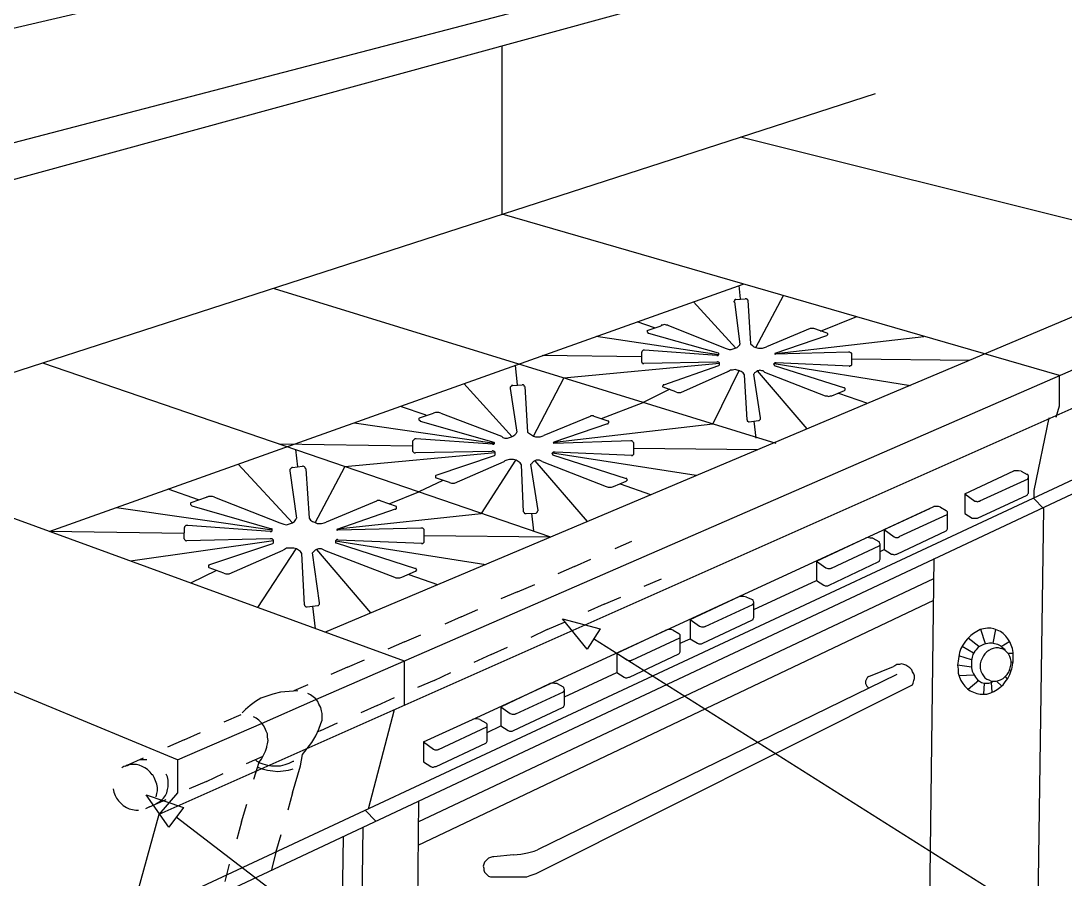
# Model space of a CAD drawing. Header units: metres. Extents: x 14 to 601, y -779 to -12.
# Drawn here: x 283.4 to 472.8, y -395.1 to -239.4 of the extents above; entities that cross this region are included whole.
import ezdxf

# ---------------------------------------------------------------- set-up
doc = ezdxf.new("R2010")
doc.units = ezdxf.units.M

msp = doc.modelspace()

# ---------------------------------------------------------------- linework, layer by layer
for p, q in [((203.44, -259.16), (437.92, -204.08)), ((243.88, -271.4), (475.6, -210.92)), ((245.56, -278.12), (476.08, -215)), ((370.72, -274.4), (370.72, -243.92)), ((203.44, -328.52), (438.4, -252.56)), ((500.92, -282.2), (413.92, -260.48)), ((338.56, -350.24), (523.96, -272)), ((471.76, -303.68), (370.72, -274.4)), ((336.88, -362.48), (537.04, -275.24)), ((535.84, -282.2), (308.44, -383.36)), ((288.52, -332), (414.4, -287.12)), ((413.92, -289.76), (413.68, -287.36)), ((420.4, -316.04), (329.44, -287.96)), ((416.68, -298.64), (421.72, -289.16)), ((413.08, -298.76), (405.4, -290.36)), ((412.84, -290.12), (412.72, -290.24)), ((412.72, -290.24), (412.72, -290.36)), ((412.72, -290.36), (412.84, -290.36)), ((412.96, -289.88), (412.84, -290)), ((412.84, -290), (412.84, -290.12)), ((412.84, -290.36), (413.8, -298.04)), ((413.08, -289.88), (412.96, -289.88)), ((413.08, -289.88), (414.76, -289.76)), ((414.88, -289.76), (414.76, -289.76)), ((415, -289.76), (414.88, -289.76)), ((415.12, -289.88), (415, -289.76)), ((415.24, -289.88), (415.12, -289.88)), ((415.24, -290), (415.24, -289.88)), ((415.24, -290), (415.72, -297.92)), ((428.44, -295.64), (435.04, -293)), ((398.32, -295.04), (395.2, -293.96)), ((397, -295.52), (399.52, -294.68)), ((399.76, -294.56), (399.52, -294.56)), ((399.52, -294.56), (399.52, -294.68)), ((400.12, -294.44), (399.76, -294.56)), ((400.48, -294.56), (400.12, -294.44)), ((400.72, -294.56), (400.48, -294.56)), ((400.72, -294.56), (411.16, -298.76)), ((426.52, -295.16), (418.6, -298.52)), ((426.64, -295.16), (426.52, -295.16)), ((426.88, -295.16), (426.64, -295.16)), ((427, -295.16), (426.88, -295.16)), ((427.24, -295.16), (427, -295.16)), ((429.64, -296), (427.24, -295.16)), ((304, -402.08), (530.56, -296.24)), ((409.96, -299.96), (387.76, -296.6)), ((397, -295.52), (397, -295.64)), ((397, -295.64), (397, -295.76)), ((397, -295.76), (397.12, -295.88)), ((397.12, -295.88), (397.12, -296)), ((397.12, -296), (397.24, -296)), ((397.24, -296), (409.84, -299.6)), ((429.52, -296.48), (420.16, -299.72)), ((420.4, -299.72), (447.16, -296.6)), ((429.52, -296.48), (429.64, -296.36)), ((429.52, -296.48), (429.52, -296.48)), ((429.76, -296.12), (429.64, -296)), ((429.64, -296.36), (429.76, -296.24)), ((429.76, -296.24), (429.76, -296.12)), ((305.32, -404.48), (531.28, -298.28)), ((396.28, -299.12), (396.16, -299.24)), ((396.4, -299.12), (396.28, -299.12)), ((396.52, -299.12), (396.4, -299.12)), ((409.6, -300.08), (396.52, -299.12)), ((411.16, -298.76), (411.52, -298.88)), ((411.52, -298.88), (411.88, -299)), ((411.88, -299), (412.24, -299)), ((412.24, -299), (412.6, -298.88)), ((412.6, -298.88), (412.96, -298.76)), ((412.96, -298.76), (413.32, -298.64)), ((413.32, -298.64), (413.56, -298.4)), ((413.56, -298.4), (413.8, -298.16)), ((413.8, -298.16), (413.8, -298.04)), ((415.72, -297.92), (416.08, -298.28)), ((416.08, -298.28), (416.32, -298.52)), ((416.32, -298.52), (416.68, -298.64)), ((416.68, -298.64), (417.16, -298.76)), ((417.16, -298.76), (417.52, -298.76)), ((417.52, -298.76), (417.88, -298.76)), ((417.88, -298.76), (418.24, -298.64)), ((418.24, -298.64), (418.6, -298.52)), ((396.04, -300.32), (377.92, -300.08)), ((396.16, -299.24), (396.04, -299.36)), ((396.04, -299.36), (396.04, -299.48)), ((396.04, -301.28), (396.04, -299.48)), ((409.6, -300.08), (409.72, -300.08)), ((409.72, -300.08), (409.84, -300.08)), ((409.96, -299.72), (409.84, -299.6)), ((409.84, -300.08), (409.84, -299.96)), ((409.84, -299.96), (409.96, -299.96)), ((409.96, -299.84), (409.96, -299.72)), ((409.96, -299.96), (409.96, -299.84)), ((420.16, -299.72), (420.16, -299.72)), ((420.16, -299.72), (420.16, -299.84)), ((420.16, -299.84), (420.28, -299.84)), ((433.48, -299.48), (420.28, -299.84)), ((433.72, -299.48), (433.48, -299.48)), ((433.84, -299.6), (433.72, -299.48)), ((433.96, -299.6), (433.84, -299.6)), ((434.08, -299.72), (433.96, -299.6)), ((434.08, -299.96), (434.08, -299.72)), ((434.08, -301.64), (434.08, -299.96)), ((434.08, -300.68), (455.44, -300.92)), ((287.32, -301.4), (379.48, -332.96)), ((373.48, -305.36), (373.12, -301.88)), ((410.08, -301.52), (381.88, -304.16)), ((396.04, -301.28), (396.04, -301.4)), ((396.04, -301.4), (396.16, -301.4)), ((396.16, -301.4), (396.16, -301.52)), ((396.16, -301.52), (396.28, -301.52)), ((396.28, -301.52), (396.4, -301.52)), ((409.6, -301.28), (396.4, -301.52)), ((400, -305.36), (409.96, -301.88)), ((403.12, -306.8), (411.64, -302.96)), ((413.68, -302.72), (408.88, -312.44)), ((409.72, -301.16), (409.6, -301.28)), ((409.84, -301.28), (409.72, -301.16)), ((409.96, -301.28), (409.84, -301.28)), ((410.08, -301.4), (409.96, -301.28)), ((409.96, -301.88), (410.08, -301.76)), ((410.08, -301.52), (410.08, -301.4)), ((410.08, -301.64), (410.08, -301.52)), ((410.08, -301.76), (410.08, -301.64)), ((411.76, -302.96), (411.64, -302.96)), ((412.12, -302.72), (411.76, -302.96)), ((412.48, -302.72), (412.12, -302.72)), ((412.96, -302.6), (412.48, -302.72)), ((413.32, -302.72), (412.96, -302.6)), ((413.68, -302.84), (413.32, -302.72)), ((414.04, -302.96), (413.68, -302.84)), ((414.4, -303.2), (414.04, -302.96)), ((416.92, -302.84), (416.68, -303.08)), ((416.92, -302.84), (425.92, -313.4)), ((417.16, -302.84), (416.92, -302.84)), ((417.4, -302.72), (417.16, -302.84)), ((417.76, -302.84), (417.4, -302.72)), ((418, -302.84), (417.76, -302.84)), ((418.24, -303.08), (418, -302.84)), ((420.04, -301.52), (419.92, -301.64)), ((419.92, -301.64), (420.04, -301.76)), ((420.16, -301.4), (420.04, -301.52)), ((420.04, -301.52), (444.76, -305.48)), ((420.04, -301.76), (420.04, -301.88)), ((420.04, -301.88), (432.76, -305.96)), ((420.28, -301.4), (420.16, -301.4)), ((420.4, -301.4), (420.28, -301.4)), ((433.72, -302), (420.4, -301.4)), ((433.6, -302), (433.72, -302)), ((433.72, -302), (433.84, -301.88)), ((433.84, -301.88), (433.96, -301.88)), ((433.96, -301.88), (434.08, -301.76)), ((434.08, -301.76), (434.08, -301.64)), ((376.36, -314.72), (381.88, -304.16)), ((414.64, -303.56), (414.4, -303.2)), ((415.12, -311.72), (414.64, -303.56)), ((416.44, -303.2), (416.32, -303.44)), ((417.52, -311.36), (416.32, -303.44)), ((416.68, -303.08), (416.44, -303.2)), ((418.24, -303.08), (429.28, -307.4)), ((471.76, -309.2), (471.76, -303.68)), ((372.52, -314.84), (363.76, -305.12)), ((372.28, -305.72), (372.16, -305.84)), ((372.16, -305.84), (372.16, -305.96)), ((372.16, -305.96), (372.16, -306.08)), ((372.16, -306.08), (373.36, -314)), ((372.4, -305.6), (372.28, -305.72)), ((372.64, -305.48), (372.4, -305.48)), ((372.4, -305.48), (372.4, -305.6)), ((372.64, -305.48), (374.32, -305.36)), ((374.44, -305.36), (374.32, -305.36)), ((374.56, -305.36), (374.44, -305.36)), ((374.68, -305.48), (374.56, -305.36)), ((374.68, -305.6), (374.68, -305.48)), ((374.8, -305.72), (374.68, -305.6)), ((374.8, -305.72), (375.28, -314)), ((401.08, -306.2), (396.28, -308.6)), ((399.88, -305.48), (399.76, -305.6)), ((399.76, -305.6), (399.76, -305.72)), ((399.76, -305.72), (399.88, -305.84)), ((400, -305.36), (399.88, -305.36)), ((399.88, -305.36), (399.88, -305.48)), ((402.16, -306.68), (399.88, -305.84)), ((402.16, -306.68), (402.52, -306.8)), ((430.48, -307.4), (432.76, -306.44)), ((432.76, -305.96), (432.64, -305.96)), ((432.88, -306.08), (432.76, -305.96)), ((432.76, -306.44), (432.88, -306.32)), ((432.88, -306.2), (432.88, -306.08)), ((432.88, -306.32), (432.88, -306.2)), ((388.72, -311.48), (396.28, -308.6)), ((402.52, -306.8), (402.88, -306.8)), ((402.88, -306.8), (403.12, -306.8)), ((429.28, -307.4), (429.64, -307.4)), ((429.64, -307.4), (429.88, -307.52)), ((429.88, -307.52), (430.24, -307.4)), ((430.24, -307.4), (430.48, -307.4)), ((431.68, -306.92), (436.96, -308.72)), ((356.92, -310.88), (352.24, -309.32)), ((355.72, -311.36), (358.24, -310.52)), ((358.6, -310.4), (358.24, -310.52)), ((358.96, -310.4), (358.6, -310.4)), ((359.2, -310.4), (358.96, -310.4)), ((359.56, -310.52), (359.2, -310.4)), ((359.56, -310.52), (370.6, -314.72)), ((471.16, -311.24), (471.76, -309.2)), ((369.28, -316.04), (343.84, -312.32)), ((355.72, -311.36), (355.6, -311.48)), ((355.6, -311.48), (355.6, -311.6)), ((355.6, -311.6), (355.6, -311.72)), ((355.6, -311.72), (355.72, -311.84)), ((355.72, -311.84), (355.84, -311.84)), ((355.84, -311.84), (355.84, -311.96)), ((355.84, -311.96), (369.16, -315.8)), ((386.68, -311.12), (378.28, -314.6)), ((389.8, -312.44), (380.08, -315.8)), ((380.2, -315.8), (408.88, -312.44)), ((386.8, -311), (386.68, -311.12)), ((387.04, -311), (386.8, -311)), ((387.28, -311), (387.04, -311)), ((387.4, -311.12), (387.28, -311)), ((389.92, -311.96), (387.4, -311.12)), ((389.8, -312.44), (389.92, -312.44)), ((390.04, -311.96), (389.92, -311.96)), ((389.92, -312.32), (390.04, -312.2)), ((389.92, -312.44), (389.92, -312.32)), ((390.04, -312.08), (390.04, -311.96)), ((390.04, -312.2), (390.04, -312.08)), ((415.12, -311.72), (415.12, -311.84)), ((415.12, -311.84), (415.12, -311.96)), ((415.12, -311.96), (415.24, -311.96)), ((415.24, -311.96), (415.36, -312.08)), ((415.36, -312.08), (415.48, -312.08)), ((415.48, -312.08), (417.16, -311.84)), ((416.32, -311.96), (416.68, -315.08)), ((417.16, -311.84), (417.28, -311.84)), ((417.28, -311.84), (417.4, -311.72)), ((417.4, -311.72), (417.52, -311.6)), ((417.52, -311.48), (417.52, -311.36)), ((417.52, -311.6), (417.52, -311.48)), ((469.84, -311.36), (467.08, -324.56)), ((373, -314.48), (373.24, -314.24)), ((373.24, -314.24), (373.36, -314)), ((375.28, -314), (375.64, -314.24)), ((375.64, -314.24), (376, -314.48)), ((352.96, -355.52), (243.52, -315.56)), ((354.52, -316.52), (330.4, -316.16)), ((354.64, -315.44), (354.52, -315.56)), ((354.52, -317.48), (354.52, -315.56)), ((354.76, -315.32), (354.64, -315.44)), ((354.88, -315.2), (354.76, -315.32)), ((355, -315.2), (354.88, -315.2)), ((355.12, -315.2), (355, -315.2)), ((368.92, -316.16), (355.12, -315.2)), ((368.92, -316.16), (369.04, -316.16)), ((369.04, -316.16), (369.16, -316.16)), ((369.28, -315.92), (369.16, -315.8)), ((369.16, -316.16), (369.28, -316.04)), ((369.28, -316.04), (369.28, -315.92)), ((370.6, -314.72), (370.84, -314.96)), ((370.84, -314.96), (371.2, -315.08)), ((371.2, -315.08), (371.68, -315.08)), ((371.68, -315.08), (372.04, -314.96)), ((372.04, -314.96), (372.4, -314.84)), ((372.4, -314.84), (372.64, -314.72)), ((372.64, -314.72), (373, -314.48)), ((376, -314.48), (376.36, -314.72)), ((376.36, -314.72), (376.72, -314.84)), ((376.72, -314.84), (377.08, -314.84)), ((377.08, -314.84), (377.56, -314.84)), ((377.56, -314.84), (377.92, -314.72)), ((377.92, -314.72), (378.28, -314.6)), ((380.08, -315.8), (379.96, -315.92)), ((379.96, -315.92), (380.08, -315.92)), ((394, -315.56), (380.08, -316.04)), ((380.08, -315.92), (380.08, -316.04)), ((394.24, -315.56), (394, -315.56)), ((394.36, -315.68), (394.24, -315.56)), ((394.48, -315.8), (394.36, -315.68)), ((394.6, -315.92), (394.48, -315.8)), ((394.6, -316.04), (394.6, -315.92)), ((394.6, -317.84), (394.6, -316.04)), ((333.64, -320.24), (333.28, -317.12)), ((369.4, -317.72), (342.16, -320.24)), ((354.52, -317.48), (354.64, -317.6)), ((354.64, -317.6), (354.76, -317.72)), ((354.76, -317.72), (354.88, -317.72)), ((354.88, -317.72), (355, -317.72)), ((368.8, -317.48), (355, -317.72)), ((368.92, -317.36), (368.8, -317.48)), ((369.04, -317.36), (368.92, -317.36)), ((369.16, -317.48), (369.04, -317.36)), ((369.28, -317.48), (369.16, -317.48)), ((369.4, -317.6), (369.28, -317.48)), ((369.28, -318.2), (369.4, -318.08)), ((369.4, -317.72), (369.4, -317.6)), ((369.4, -317.96), (369.4, -317.72)), ((369.4, -318.08), (369.4, -317.96)), ((379.84, -317.72), (379.72, -317.84)), ((379.72, -317.84), (379.84, -317.96)), ((379.96, -317.6), (379.84, -317.72)), ((379.84, -317.72), (405.88, -321.8)), ((379.84, -317.96), (379.84, -318.08)), ((379.84, -318.08), (393.16, -322.4)), ((380.08, -317.6), (379.96, -317.6)), ((380.2, -317.6), (380.08, -317.6)), ((380.32, -317.6), (380.2, -317.6)), ((394.24, -318.2), (380.32, -317.6)), ((394.36, -318.2), (394.48, -318.08)), ((394.48, -318.08), (394.6, -317.96)), ((394.6, -316.88), (417.04, -317.12)), ((394.6, -317.96), (394.6, -317.84)), ((332.68, -330.44), (322.84, -319.76)), ((358.72, -321.8), (369.28, -318.2)), ((362.08, -323.24), (371.08, -319.28)), ((373.12, -319.04), (366.88, -328.76)), ((371.2, -319.16), (371.08, -319.28)), ((371.56, -319.04), (371.2, -319.16)), ((372.04, -318.92), (371.56, -319.04)), ((372.4, -318.92), (372.04, -318.92)), ((372.76, -318.92), (372.4, -318.92)), ((373.24, -319.04), (372.76, -318.92)), ((373.6, -319.28), (373.24, -319.04)), ((373.96, -319.52), (373.6, -319.28)), ((374.2, -319.88), (373.96, -319.52)), ((374.56, -328.4), (374.2, -319.88)), ((377.2, -328.16), (375.88, -319.76)), ((376, -319.76), (375.88, -319.76)), ((376.12, -319.52), (376, -319.76)), ((376.36, -319.28), (376.12, -319.52)), ((376.6, -319.16), (376.36, -319.28)), ((376.84, -319.04), (376.6, -319.16)), ((376.6, -319.16), (386.08, -330.2)), ((377.08, -319.04), (376.84, -319.04)), ((377.44, -319.04), (377.08, -319.04)), ((377.68, -319.16), (377.44, -319.04)), ((377.92, -319.28), (377.68, -319.16)), ((377.92, -319.28), (389.56, -323.84)), ((394.12, -318.2), (394.24, -318.2)), ((394.24, -318.2), (394.36, -318.2)), ((332.32, -320.6), (332.2, -320.72)), ((332.2, -320.72), (332.2, -320.84)), ((332.2, -320.84), (332.2, -320.96)), ((332.2, -320.96), (333.4, -329.6)), ((332.44, -320.48), (332.32, -320.6)), ((332.56, -320.36), (332.44, -320.48)), ((332.68, -320.36), (332.56, -320.36)), ((332.68, -320.36), (334.48, -320.12)), ((334.6, -320.12), (334.48, -320.12)), ((334.84, -320.24), (334.6, -320.12)), ((334.96, -320.36), (334.84, -320.24)), ((334.96, -320.48), (334.96, -320.36)), ((335.08, -320.6), (334.96, -320.48)), ((335.08, -320.6), (335.68, -329.6)), ((336.76, -330.44), (342.16, -320.24)), ((358.72, -321.8), (358.6, -321.92)), ((358.72, -321.8), (358.72, -321.8)), ((454.6, -325.16), (463.48, -320.96)), ((463.84, -320.96), (463.48, -320.96)), ((464.32, -320.96), (463.84, -320.96)), ((464.8, -321.08), (464.32, -320.96)), ((464.8, -321.08), (465.88, -321.68)), ((466, -321.68), (465.88, -321.68)), ((466.12, -321.92), (466, -321.68)), ((359.92, -322.76), (355.6, -324.8)), ((358.6, -321.92), (358.6, -322.04)), ((358.6, -322.04), (358.6, -322.16)), ((358.6, -322.16), (358.6, -322.28)), ((361.12, -323.12), (358.6, -322.28)), ((361.12, -323.12), (361.48, -323.24)), ((361.48, -323.24), (361.72, -323.24)), ((361.72, -323.24), (362.08, -323.24)), ((390.88, -323.84), (393.16, -322.88)), ((392.08, -323.36), (397.6, -325.28)), ((393.28, -322.4), (393.16, -322.4)), ((393.16, -322.88), (393.28, -322.76)), ((393.28, -322.52), (393.28, -322.4)), ((393.4, -322.64), (393.28, -322.52)), ((393.28, -322.76), (393.4, -322.64)), ((466, -322.52), (457.24, -326.48)), ((466, -322.4), (466.12, -322.16)), ((466, -322.52), (466, -322.4)), ((466.12, -322.04), (466.12, -321.92)), ((466.12, -322.16), (466.12, -322.04)), ((466.12, -324.92), (466.12, -322.16)), ((315.64, -326.24), (310.12, -324.32)), ((317.44, -325.64), (317.2, -325.76)), ((317.8, -325.64), (317.44, -325.64)), ((318.16, -325.64), (317.8, -325.64)), ((318.52, -325.76), (318.16, -325.64)), ((350.2, -326.96), (355.6, -324.8)), ((389.56, -323.84), (389.92, -323.96)), ((389.92, -323.96), (390.28, -323.96)), ((390.28, -323.96), (390.52, -323.96)), ((390.52, -323.96), (390.88, -323.84)), ((454.6, -325.16), (454.6, -328.76)), ((454.6, -325.16), (456.4, -326.48)), ((456.88, -329.6), (465.88, -325.4)), ((465.88, -325.4), (466, -325.16)), ((466, -325.16), (466.12, -325.04)), ((466.12, -325.04), (466.12, -324.92)), ((467.08, -324.56), (467.08, -326)), ((314.32, -326.72), (314.2, -326.84)), ((314.2, -326.84), (314.2, -326.96)), ((314.2, -326.96), (314.2, -327.08)), ((314.2, -327.08), (314.32, -327.2)), ((314.32, -326.72), (317.08, -325.76)), ((314.32, -327.2), (314.44, -327.32)), ((314.44, -327.32), (328.84, -331.52)), ((317.2, -325.76), (317.08, -325.76)), ((318.52, -325.76), (330.4, -330.44)), ((347.92, -326.48), (338.8, -330.32)), ((348.04, -326.36), (347.92, -326.48)), ((348.28, -326.36), (348.04, -326.36)), ((348.52, -326.36), (348.28, -326.36)), ((348.76, -326.48), (348.52, -326.36)), ((351.52, -327.44), (348.76, -326.48)), ((351.52, -327.56), (351.52, -327.44)), ((351.52, -327.68), (351.52, -327.56)), ((439.96, -331.64), (448.96, -327.44)), ((449.32, -327.44), (448.96, -327.44)), ((449.8, -327.44), (449.32, -327.44)), ((450.16, -327.56), (449.8, -327.44)), ((450.16, -327.56), (451.24, -328.16)), ((456.4, -326.48), (456.64, -326.48)), ((456.64, -326.48), (456.88, -326.6)), ((456.88, -326.6), (457.12, -326.48)), ((457.12, -326.48), (457.36, -326.48)), ((467.08, -326), (468.88, -327.8)), ((311.8, -373.4), (203.44, -328.52)), ((328.96, -331.76), (300.76, -327.68)), ((351.28, -327.92), (340.72, -331.64)), ((340.84, -331.52), (366.88, -328.76)), ((351.28, -327.92), (351.4, -327.92)), ((351.4, -327.92), (351.52, -327.8)), ((351.52, -327.8), (351.52, -327.68)), ((365.32, -366.08), (448.24, -327.8)), ((374.56, -328.4), (374.68, -328.52)), ((374.68, -328.52), (374.68, -328.64)), ((374.68, -328.64), (374.8, -328.76)), ((374.8, -328.76), (374.92, -328.76)), ((374.92, -328.76), (375.04, -328.76)), ((375.04, -328.76), (376.84, -328.64)), ((376, -328.64), (376.36, -331.88)), ((376.84, -328.64), (376.96, -328.52)), ((376.96, -328.52), (377.08, -328.4)), ((377.08, -328.28), (377.2, -328.16)), ((377.08, -328.4), (377.08, -328.28)), ((451.36, -329), (442.6, -332.96)), ((451.36, -328.28), (451.24, -328.16)), ((451.48, -328.4), (451.36, -328.28)), ((451.36, -329), (451.48, -328.88)), ((451.48, -328.52), (451.48, -328.4)), ((451.48, -328.76), (451.48, -328.52)), ((451.48, -331.4), (451.48, -328.64)), ((451.48, -328.88), (451.48, -328.76)), ((454.6, -328.76), (455.92, -329.6)), ((468.88, -327.8), (467.8, -401.84)), ((313, -333.32), (313.12, -331.28)), ((313.24, -331.04), (313.12, -331.16)), ((313.12, -331.16), (313.12, -331.28)), ((313.36, -330.92), (313.24, -331.04)), ((313.6, -330.92), (313.36, -330.92)), ((313.72, -330.92), (313.6, -330.92)), ((328.6, -332), (313.72, -330.92)), ((330.4, -330.44), (330.76, -330.56)), ((330.76, -330.56), (331.12, -330.68)), ((331.12, -330.68), (331.6, -330.8)), ((331.6, -330.8), (331.96, -330.68)), ((331.96, -330.68), (332.32, -330.56)), ((332.32, -330.56), (332.68, -330.44)), ((332.68, -330.44), (333.04, -330.2)), ((333.04, -330.2), (333.28, -329.84)), ((333.28, -329.84), (333.4, -329.6)), ((335.68, -329.6), (335.92, -329.96)), ((335.92, -329.96), (336.28, -330.2)), ((336.28, -330.2), (336.64, -330.32)), ((336.64, -330.32), (337.12, -330.56)), ((337.12, -330.56), (337.48, -330.56)), ((337.48, -330.56), (337.96, -330.56)), ((337.96, -330.56), (338.44, -330.44)), ((338.44, -330.44), (338.8, -330.32)), ((455.92, -329.6), (456.16, -329.6)), ((456.16, -329.6), (456.4, -329.6)), ((456.4, -329.6), (456.64, -329.6)), ((456.64, -329.6), (456.88, -329.6)), ((313.12, -332.36), (288.52, -332)), ((328.6, -332), (328.72, -332)), ((328.72, -332), (328.84, -332)), ((328.96, -331.52), (328.84, -331.52)), ((328.84, -332), (328.96, -331.88)), ((328.96, -331.64), (328.96, -331.52)), ((328.96, -331.76), (328.96, -331.64)), ((328.96, -331.88), (328.96, -331.76)), ((340.72, -331.64), (340.72, -331.64)), ((340.72, -331.64), (340.72, -331.76)), ((340.72, -331.76), (340.84, -331.76)), ((355.96, -331.4), (340.84, -331.76)), ((356.08, -331.4), (355.96, -331.4)), ((356.32, -331.4), (356.08, -331.4)), ((356.44, -331.52), (356.32, -331.4)), ((356.56, -331.64), (356.44, -331.52)), ((356.56, -331.76), (356.56, -331.64)), ((356.56, -333.8), (356.56, -331.76)), ((356.56, -332.72), (379.48, -332.96)), ((427.72, -337.4), (436.6, -333.2)), ((436.96, -333.08), (436.6, -333.2)), ((437.44, -333.2), (436.96, -333.08)), ((437.92, -333.2), (437.44, -333.2)), ((437.92, -333.2), (439, -333.8)), ((439.96, -331.64), (439.96, -335.24)), ((439.96, -331.64), (441.76, -332.96)), ((441.76, -332.96), (442, -333.08)), ((442, -333.08), (442.24, -333.08)), ((442.24, -336.08), (451.24, -331.88)), ((442.24, -333.08), (442.48, -333.08)), ((442.48, -333.08), (442.72, -332.96)), ((451.24, -331.88), (451.36, -331.76)), ((451.36, -331.76), (451.48, -331.52)), ((451.48, -331.52), (451.48, -331.4)), ((329.2, -333.68), (303.28, -337.4)), ((313, -333.32), (313.12, -333.44)), ((313.12, -333.44), (313.24, -333.56)), ((313.24, -333.56), (313.36, -333.68)), ((313.36, -333.68), (313.48, -333.68)), ((328.6, -333.32), (313.48, -333.68)), ((317.68, -338), (329.08, -334.16)), ((333.28, -335.12), (326.32, -345.8)), ((328.84, -333.32), (328.6, -333.32)), ((328.96, -333.32), (328.84, -333.32)), ((329.08, -333.44), (328.96, -333.32)), ((329.2, -333.56), (329.08, -333.44)), ((329.08, -334.16), (329.2, -334.04)), ((329.2, -333.68), (329.2, -333.56)), ((329.2, -333.92), (329.2, -333.68)), ((329.2, -334.04), (329.2, -333.92)), ((331.6, -335), (331.24, -335.24)), ((332.08, -335), (331.6, -335)), ((332.56, -335), (332.08, -335)), ((332.92, -335), (332.56, -335)), ((333.4, -335.12), (332.92, -335)), ((333.76, -335.36), (333.4, -335.12)), ((337.36, -335.12), (337, -335.24)), ((337.6, -335.12), (337.36, -335.12)), ((337.96, -335.12), (337.6, -335.12)), ((338.2, -335.24), (337.96, -335.12)), ((340.6, -333.56), (340.48, -333.68)), ((340.48, -333.68), (340.48, -333.8)), ((340.48, -333.68), (367.72, -338)), ((340.48, -333.8), (340.48, -333.92)), ((340.48, -333.92), (340.48, -334.04)), ((340.48, -334.04), (340.6, -334.04)), ((340.72, -333.44), (340.6, -333.56)), ((340.6, -334.04), (355, -338.72)), ((340.84, -333.44), (340.72, -333.44)), ((340.96, -333.56), (340.84, -333.44)), ((356.2, -334.16), (340.96, -333.56)), ((356.08, -334.16), (356.2, -334.16)), ((356.2, -334.16), (356.32, -334.16)), ((356.32, -334.16), (356.44, -334.04)), ((356.44, -334.04), (356.56, -333.92)), ((356.56, -333.92), (356.56, -333.8)), ((394.12, -333.8), (391.12, -335.12)), ((439, -334.64), (430.36, -338.72)), ((439.12, -333.92), (439, -333.8)), ((439, -334.64), (439.12, -334.52)), ((439.12, -334.04), (439.12, -333.92)), ((439.24, -334.28), (439.12, -334.04)), ((439.12, -334.52), (439.24, -334.4)), ((439.24, -337.04), (439.24, -334.28)), ((439.24, -334.4), (439.24, -334.28)), ((321.16, -339.68), (331, -335.36)), ((331.24, -335.24), (331, -335.36)), ((334.12, -335.6), (333.76, -335.36)), ((334.36, -335.96), (334.12, -335.6)), ((334.84, -345.32), (334.36, -335.96)), ((336.52, -335.6), (336.28, -335.84)), ((337.6, -344.96), (336.28, -335.84)), ((336.76, -335.36), (336.52, -335.6)), ((337, -335.24), (336.76, -335.36)), ((337, -335.24), (346.84, -346.76)), ((338.44, -335.36), (338.2, -335.24)), ((338.44, -335.36), (351.16, -340.28)), ((383.8, -338.36), (386.8, -337.04)), ((439.12, -337.28), (439.24, -337.04)), ((439.24, -335.6), (439.96, -335.24)), ((439.96, -335.24), (441.28, -336.08)), ((441.28, -336.08), (441.52, -336.08)), ((441.52, -336.08), (441.76, -336.2)), ((441.76, -336.2), (442.12, -336.08)), ((442.12, -336.08), (442.24, -336.08)), ((448.96, -336.92), (448, -413.72)), ((317.56, -338.12), (317.44, -338.12)), ((317.44, -338.12), (317.44, -338.24)), ((317.44, -338.24), (317.44, -338.36)), ((317.44, -338.36), (317.44, -338.48)), ((317.44, -338.48), (317.56, -338.6)), ((317.68, -338), (317.56, -338.12)), ((320.2, -339.56), (317.56, -338.6)), ((355.12, -338.72), (355, -338.72)), ((355.12, -338.84), (355.12, -338.72)), ((355.24, -338.96), (355.12, -338.84)), ((383.8, -338.36), (380.8, -339.68)), ((427.72, -337.4), (427.72, -340.88)), ((427.72, -337.4), (429.4, -338.6)), ((429.4, -338.6), (429.76, -338.72)), ((429.76, -338.72), (430, -338.72)), ((430, -341.72), (438.88, -337.52)), ((430, -338.72), (430.24, -338.72)), ((430.24, -338.72), (430.48, -338.6)), ((438.88, -337.52), (439.12, -337.4)), ((439.12, -337.4), (439.12, -337.28)), ((318.88, -339.08), (314.2, -341.36)), ((320.2, -339.56), (320.56, -339.68)), ((320.56, -339.68), (320.92, -339.68)), ((320.92, -339.68), (321.16, -339.68)), ((351.16, -340.28), (351.4, -340.4)), ((351.4, -340.4), (351.76, -340.4)), ((351.76, -340.4), (352.12, -340.4)), ((352.12, -340.4), (352.48, -340.28)), ((352.48, -340.28), (355, -339.2)), ((353.8, -339.8), (358.96, -341.6)), ((355, -339.2), (355.12, -339.2)), ((355.12, -339.08), (355.24, -338.96)), ((355.12, -339.2), (355.12, -339.08)), ((355.48, -384.68), (448.96, -340.52)), ((399.52, -340.64), (396.4, -341.96)), ((373.48, -342.92), (376.6, -341.6)), ((416.32, -346.16), (427.72, -340.88)), ((427.72, -340.88), (429.04, -341.72)), ((429.04, -341.72), (429.28, -341.84)), ((429.28, -341.84), (429.52, -341.84)), ((429.52, -341.84), (429.76, -341.84)), ((429.76, -341.84), (430, -341.72)), ((355.48, -388.88), (448.96, -344.48)), ((373.48, -342.92), (370.48, -344.24)), ((389.2, -345.2), (392.2, -343.88)), ((404.8, -347.96), (413.68, -343.76)), ((414.04, -343.76), (413.68, -343.76)), ((414.52, -343.76), (414.04, -343.76)), ((415, -343.88), (414.52, -343.76)), ((415, -343.88), (416.08, -344.36)), ((416.2, -344.48), (416.08, -344.36)), ((416.2, -344.6), (416.2, -344.48)), ((416.32, -344.84), (416.2, -344.6)), ((334.84, -345.32), (334.84, -345.44)), ((334.84, -345.44), (334.96, -345.56)), ((334.96, -345.56), (335.08, -345.68)), ((335.08, -345.68), (335.2, -345.68)), ((335.2, -345.68), (335.32, -345.68)), ((335.32, -345.68), (337.24, -345.44)), ((336.28, -345.56), (336.76, -349.64)), ((337.24, -345.44), (337.36, -345.44)), ((337.36, -345.44), (337.48, -345.32)), ((337.48, -345.32), (337.6, -345.2)), ((337.6, -345.08), (337.6, -344.96)), ((337.6, -345.2), (337.6, -345.08)), ((363.28, -347.48), (366.28, -346.16)), ((389.2, -345.2), (386.2, -346.52)), ((416.08, -345.32), (407.44, -349.28)), ((416.08, -345.32), (416.2, -345.08)), ((416.2, -345.08), (416.32, -344.96)), ((416.32, -347.6), (416.32, -344.84)), ((416.32, -344.96), (416.32, -344.84)), ((363.28, -347.48), (360.28, -348.8)), ((381.64, -347.84), (388.48, -349.64)), ((386.08, -353.36), (381.64, -347.84)), ((404.8, -347.96), (404.8, -351.44)), ((404.8, -347.96), (406.48, -349.16)), ((407.08, -352.28), (415.96, -348.08)), ((415.96, -348.08), (416.2, -347.96)), ((416.2, -347.84), (416.32, -347.6)), ((416.2, -347.96), (416.2, -347.84)), ((378.88, -349.76), (375.88, -351.2)), ((378.88, -349.76), (382, -348.44)), ((388.48, -349.64), (386.08, -353.36)), ((391.48, -354.08), (400.36, -349.88)), ((400.84, -349.76), (400.36, -349.88)), ((401.32, -349.76), (400.84, -349.76)), ((401.68, -349.88), (401.32, -349.76)), ((401.68, -349.88), (402.76, -350.48)), ((406.48, -349.16), (406.84, -349.28)), ((406.84, -349.28), (407.08, -349.28)), ((407.08, -349.28), (407.32, -349.28)), ((407.32, -349.28), (407.56, -349.16)), ((456.76, -350.12), (456.16, -350.48)), ((457.36, -349.76), (456.76, -350.12)), ((457.96, -349.64), (457.36, -349.76)), ((458.32, -352.4), (457.48, -349.76)), ((458.68, -349.52), (457.96, -349.64)), ((459.28, -349.52), (458.68, -349.52)), ((459.88, -349.64), (459.28, -349.52)), ((459.76, -352.28), (460.24, -349.76)), ((460.48, -349.88), (459.88, -349.64)), ((461.08, -350.12), (460.48, -349.88)), ((461.56, -350.48), (461.08, -350.12)), ((352.96, -352.04), (349.96, -353.36)), ((352.96, -352.04), (355.96, -350.72)), ((484.72, -413), (387.28, -351.44)), ((402.88, -351.32), (394.12, -355.4)), ((402.88, -350.6), (402.76, -350.48)), ((403, -350.72), (402.88, -350.6)), ((402.88, -351.32), (403, -351.2)), ((403, -350.84), (403, -350.72)), ((403, -351.08), (403, -350.84)), ((403, -353.72), (403, -350.96)), ((403, -351.2), (403, -351.08)), ((403, -352.28), (404.8, -351.44)), ((404.8, -351.44), (406.12, -352.28)), ((454.72, -351.92), (454.24, -352.64)), ((455.08, -351.44), (454.72, -351.92)), ((455.68, -350.84), (455.08, -351.44)), ((457.12, -352.88), (455.2, -351.32)), ((456.16, -350.48), (455.68, -350.84)), ((461.2, -352.88), (462.76, -351.92)), ((462.04, -350.96), (461.56, -350.48)), ((462.4, -351.44), (462.04, -350.96)), ((462.76, -352.04), (462.4, -351.44)), ((463, -352.64), (462.76, -352.04)), ((368.68, -354.32), (371.68, -353)), ((391.48, -354.08), (391.48, -357.56)), ((391.48, -354.08), (393.28, -355.28)), ((402.76, -354.2), (402.88, -354.08)), ((402.88, -354.08), (403, -353.84)), ((403, -353.84), (403, -353.72)), ((406.12, -352.28), (406.36, -352.4)), ((406.36, -352.4), (406.6, -352.4)), ((406.6, -352.4), (406.84, -352.4)), ((406.84, -352.4), (407.08, -352.28)), ((453.64, -353.96), (453.52, -354.68)), ((453.88, -353.24), (453.64, -353.96)), ((454.24, -352.64), (453.88, -353.24)), ((456.16, -354.08), (454.12, -352.88)), ((456.4, -353.72), (456.04, -354.32)), ((456.64, -353.48), (456.4, -353.72)), ((457, -353), (456.64, -353.48)), ((457.48, -352.76), (457, -353)), ((457.96, -352.52), (457.48, -352.76)), ((458.44, -352.4), (457.96, -352.52)), ((458.56, -353.84), (458.2, -354.2)), ((459.04, -352.28), (458.44, -352.4)), ((458.92, -353.6), (458.56, -353.84)), ((459.4, -353.36), (458.92, -353.6)), ((459.52, -352.28), (459.04, -352.28)), ((459.76, -353.24), (459.4, -353.36)), ((460, -352.4), (459.52, -352.28)), ((460.24, -353.12), (459.76, -353.24)), ((460.6, -352.52), (460, -352.4)), ((460.72, -353.12), (460.24, -353.12)), ((461.08, -352.76), (460.6, -352.52)), ((461.08, -353.24), (460.72, -353.12)), ((461.44, -353.12), (461.08, -352.76)), ((461.56, -353.36), (461.08, -353.24)), ((461.92, -353.48), (461.44, -353.12)), ((461.92, -353.6), (461.56, -353.36)), ((462.16, -353.84), (461.92, -353.6)), ((462.52, -354.2), (462.16, -353.84)), ((462.4, -354.08), (463.36, -354.08)), ((463.24, -353.24), (463, -352.64)), ((463.36, -353.96), (463.24, -353.24)), ((463.36, -354.8), (463.36, -353.96)), ((342.64, -356.6), (345.76, -355.28)), ((352.96, -363.56), (352.96, -355.52)), ((368.68, -354.32), (365.56, -355.76)), ((393.28, -355.28), (393.52, -355.4)), ((393.52, -355.4), (393.76, -355.4)), ((393.76, -358.4), (402.76, -354.2)), ((393.76, -355.4), (394, -355.4)), ((394, -355.4), (394.24, -355.28)), ((453.4, -355.52), (453.28, -356.24)), ((453.52, -354.68), (453.4, -355.52)), ((455.8, -355.28), (453.52, -354.56)), ((455.92, -354.8), (455.8, -355.4)), ((455.8, -355.4), (455.8, -356.12)), ((456.04, -354.32), (455.92, -354.8)), ((457.48, -355.52), (457.36, -356)), ((457.72, -355.04), (457.48, -355.52)), ((457.96, -354.56), (457.72, -355.04)), ((458.2, -354.2), (457.96, -354.56)), ((462.76, -354.68), (462.52, -354.2)), ((462.88, -355.04), (462.76, -354.68)), ((463, -355.52), (462.88, -355.04)), ((463, -356), (463, -355.52)), ((463, -355.64), (463.36, -355.76)), ((463.24, -356.24), (463.36, -355.52)), ((463.36, -355.52), (463.36, -354.8)), ((342.64, -356.6), (339.64, -357.92)), ((358.36, -359), (361.36, -357.56)), ((382, -362), (391.48, -357.56)), ((391.48, -357.56), (392.8, -358.4)), ((437.2, -358.28), (441.64, -356.48)), ((441.88, -356.36), (441.64, -356.48)), ((442.24, -356.12), (441.88, -356.36)), ((442.72, -356.12), (442.24, -356.12)), ((443.08, -356), (442.72, -356.12)), ((443.56, -356.12), (443.08, -356)), ((443.92, -356.24), (443.56, -356.12)), ((444.28, -356.48), (443.92, -356.24)), ((444.64, -356.72), (444.28, -356.48)), ((445, -357.08), (444.64, -356.72)), ((445.12, -357.44), (445, -357.08)), ((445.36, -357.8), (445.12, -357.44)), ((445.48, -358.16), (445.36, -357.8)), ((453.28, -356.24), (453.4, -356.96)), ((455.8, -356.6), (453.28, -356.24)), ((453.4, -356.96), (453.4, -357.68)), ((453.4, -357.68), (453.64, -358.4)), ((455.8, -356.12), (455.8, -356.72)), ((455.8, -356.72), (455.92, -357.32)), ((455.92, -357.32), (456.16, -357.8)), ((456.16, -357.8), (456.52, -358.4)), ((457.36, -356), (457.36, -356.36)), ((457.36, -356.36), (457.36, -356.84)), ((457.36, -356.84), (457.48, -357.32)), ((457.48, -357.32), (457.72, -357.8)), ((457.72, -357.8), (457.96, -358.16)), ((462.28, -357.92), (462.52, -357.56)), ((462.52, -357.56), (462.64, -357.32)), ((462.64, -357.32), (462.76, -356.96)), ((462.76, -356.96), (462.88, -356.48)), ((462.76, -357.08), (463, -357.2)), ((462.76, -357.92), (463, -357.2)), ((462.88, -356.48), (463, -356)), ((463, -357.2), (463.12, -356.96)), ((463.12, -356.96), (463.24, -356.24)), ((358.36, -359), (355.36, -360.32)), ((370.48, -363.8), (379.36, -359.6)), ((442.24, -357.92), (377.08, -389.72)), ((379.72, -359.48), (379.36, -359.6)), ((380.2, -359.6), (379.72, -359.48)), ((380.68, -359.6), (380.2, -359.6)), ((380.68, -359.6), (381.76, -360.2)), ((392.8, -358.4), (393.04, -358.52)), ((393.04, -358.52), (393.28, -358.52)), ((393.28, -358.52), (393.64, -358.4)), ((393.64, -358.4), (393.76, -358.4)), ((436.72, -358.88), (436.6, -359.12)), ((436.6, -359.12), (436.6, -359.36)), ((436.6, -359.36), (436.6, -359.6)), ((436.6, -359.6), (436.72, -359.84)), ((436.84, -358.64), (436.72, -358.88)), ((436.96, -358.4), (436.84, -358.64)), ((437.2, -358.28), (436.96, -358.4)), ((445.12, -359.84), (445.24, -359.48)), ((445.24, -359.48), (445.36, -359)), ((445.36, -359), (445.48, -358.64)), ((445.48, -358.64), (445.48, -358.16)), ((456.16, -358.04), (453.64, -358.16)), ((453.64, -358.4), (453.88, -359)), ((453.88, -359), (454.24, -359.6)), ((454.24, -359.6), (454.6, -360.08)), ((457.12, -359), (455.2, -360.68)), ((456.52, -358.4), (456.88, -358.88)), ((456.88, -358.88), (457.24, -359.12)), ((457.24, -359.12), (457.6, -359.36)), ((457.6, -359.36), (458.08, -359.48)), ((457.96, -358.16), (458.2, -358.52)), ((458.08, -359.48), (457.96, -361.52)), ((458.08, -359.48), (458.44, -359.48)), ((458.2, -358.52), (458.56, -358.76)), ((458.44, -359.48), (458.92, -359.48)), ((458.56, -358.76), (458.92, -358.88)), ((458.92, -358.88), (459.4, -359.12)), ((458.92, -359.48), (459.4, -359.36)), ((459.4, -359.12), (459.76, -359.12)), ((459.4, -359.36), (459.76, -359.12)), ((459.4, -359.36), (459.52, -361.16)), ((459.76, -359.12), (460.24, -359.12)), ((460.24, -359.12), (460.72, -359)), ((460.36, -359.12), (461.32, -360.08)), ((460.72, -359), (461.08, -358.88)), ((461.08, -358.88), (461.56, -358.64)), ((461.56, -358.64), (461.92, -358.28)), ((461.56, -359.84), (461.92, -359.24)), ((461.92, -358.28), (462.28, -357.92)), ((461.92, -358.28), (462.28, -358.76)), ((461.92, -359.24), (462.4, -358.64)), ((462.4, -358.64), (462.76, -357.92)), ((329.08, -361.52), (328, -361.88)), ((330.52, -361.16), (329.08, -361.52)), ((332.08, -361.04), (330.52, -361.16)), ((333.64, -360.92), (332.08, -361.04)), ((335.44, -359.84), (332.92, -360.92)), ((335.92, -361.64), (335.44, -361.4)), ((336.4, -362), (335.92, -361.64)), ((381.76, -361.16), (373.12, -365.12)), ((376.84, -394.04), (445.12, -359.84)), ((381.88, -360.32), (381.76, -360.2)), ((381.76, -361.16), (381.88, -360.92)), ((381.88, -360.44), (381.88, -360.32)), ((382, -360.68), (381.88, -360.44)), ((381.88, -360.92), (382, -360.8)), ((382, -363.44), (382, -360.68)), ((382, -360.8), (382, -360.68)), ((436.72, -359.84), (436.84, -360.08)), ((436.84, -360.08), (437.08, -360.32)), ((437.08, -360.32), (437.2, -360.44)), ((454.6, -360.08), (455.08, -360.56)), ((455.08, -360.56), (455.56, -360.92)), ((455.56, -360.92), (456.16, -361.16)), ((456.16, -361.16), (456.76, -361.4)), ((456.76, -361.4), (457.36, -361.52)), ((457.36, -361.52), (457.96, -361.52)), ((457.96, -361.52), (458.56, -361.52)), ((458.56, -361.52), (459.28, -361.28)), ((459.28, -361.28), (459.88, -361.04)), ((459.88, -361.04), (460.48, -360.68)), ((460.48, -360.68), (460.96, -360.32)), ((460.96, -360.32), (461.56, -359.84)), ((325, -363.56), (324.16, -364.28)), ((325.96, -362.84), (325, -363.56)), ((326.92, -362.24), (325.96, -362.84)), ((328, -361.88), (326.92, -362.24)), ((327.04, -366.8), (336.88, -362.48)), ((336.88, -362.36), (336.4, -362)), ((337.24, -362.84), (336.88, -362.36)), ((337.48, -363.32), (337.24, -362.84)), ((337.84, -363.92), (337.48, -363.32)), ((348.04, -363.56), (345.04, -364.88)), ((348.04, -363.56), (351.16, -362.12)), ((381.88, -363.68), (382, -363.44)), ((323.32, -365.24), (320.2, -366.56)), ((324.16, -364.28), (323.56, -364.88)), ((337.96, -364.52), (337.84, -363.92)), ((338.08, -365), (337.96, -364.52)), ((338.08, -365.6), (338.08, -365)), ((346.48, -382.28), (351.16, -364.28)), ((370.48, -363.8), (370.48, -367.28)), ((370.48, -363.8), (372.16, -365)), ((372.16, -365), (372.52, -365.12)), ((372.52, -365.12), (372.76, -365.12)), ((372.76, -368.12), (381.64, -363.92)), ((372.76, -365.12), (373, -365.12)), ((373, -365.12), (373.24, -365)), ((381.64, -363.92), (381.88, -363.8)), ((381.88, -363.8), (381.88, -363.68)), ((311.8, -373.4), (327.04, -366.8)), ((326.08, -365.84), (325.6, -365.6)), ((326.56, -366.2), (326.08, -365.84)), ((327.04, -366.68), (326.56, -366.2)), ((327.4, -367.16), (327.04, -366.68)), ((327.64, -367.64), (327.4, -367.16)), ((337.48, -367.88), (337.84, -366.8)), ((337.84, -366.8), (338.08, -366.2)), ((337.84, -368.12), (340.84, -366.68)), ((338.08, -366.2), (338.08, -365.6)), ((356.44, -370.16), (365.32, -366.08)), ((365.8, -365.96), (365.32, -366.08)), ((366.16, -365.96), (365.8, -365.96)), ((366.64, -366.08), (366.16, -365.96)), ((366.64, -366.08), (367.72, -366.68)), ((367.84, -366.8), (367.72, -366.68)), ((367.96, -366.92), (367.84, -366.8)), ((367.96, -367.04), (367.96, -366.92)), ((367.96, -367.28), (367.96, -367.04)), ((367.96, -369.92), (367.96, -367.16)), ((367.96, -367.4), (367.96, -367.28)), ((367.96, -368.48), (370.48, -367.28)), ((370.48, -367.28), (371.8, -368.12)), ((313, -369.8), (316, -368.48)), ((327.88, -368.24), (327.64, -367.64)), ((328.12, -368.72), (327.88, -368.24)), ((328.12, -369.32), (328.12, -368.72)), ((336.16, -370.28), (336.88, -369.08)), ((336.88, -369.08), (337.48, -367.88)), ((337.84, -368.12), (337.24, -368.36)), ((367.84, -367.52), (359.08, -371.6)), ((367.84, -367.52), (367.96, -367.4)), ((371.8, -368.12), (372.04, -368.24)), ((372.04, -368.24), (372.28, -368.24)), ((372.28, -368.24), (372.52, -368.24)), ((372.52, -368.24), (372.76, -368.12)), ((313, -369.8), (310, -371.12)), ((327.76, -371.84), (328, -371.12)), ((328, -371), (328.12, -370.52)), ((328, -371.12), (328, -371)), ((328.24, -369.92), (328.12, -369.32)), ((328.12, -370.52), (328.24, -369.92)), ((335.32, -371.36), (336.16, -370.28)), ((356.44, -370.16), (356.44, -373.76)), ((356.44, -370.16), (358.24, -371.48)), ((358.72, -374.6), (367.72, -370.4)), ((367.72, -370.4), (367.84, -370.28)), ((367.84, -370.28), (367.96, -370.04)), ((367.96, -370.04), (367.96, -369.92)), ((327.28, -372.8), (324.28, -374.12)), ((327.04, -373.28), (327.4, -372.56)), ((327.4, -372.56), (327.76, -371.84)), ((334.12, -374.48), (334.48, -372.44)), ((334.48, -372.44), (335.32, -371.36)), ((358.24, -371.48), (358.48, -371.6)), ((358.48, -371.6), (358.72, -371.6)), ((358.72, -371.6), (358.96, -371.6)), ((358.96, -371.6), (359.2, -371.48)), ((302.08, -374.6), (301.72, -374.84)), ((302.68, -374.48), (302.08, -374.6)), ((302.68, -374.36), (302.32, -374.6)), ((302.68, -374.36), (305.68, -373.04)), ((303.16, -374.24), (302.68, -374.48)), ((303.76, -374.24), (303.16, -374.24)), ((304.36, -374.24), (303.76, -374.24)), ((304.6, -373.52), (304.36, -373.64)), ((304.84, -374.36), (304.36, -374.24)), ((305.08, -373.4), (304.6, -373.52)), ((305.44, -374.6), (304.84, -374.36)), ((305.68, -373.4), (305.08, -373.4)), ((305.92, -374.84), (305.44, -374.6)), ((306.28, -373.4), (305.68, -373.4)), ((306.4, -375.2), (305.92, -374.84)), ((311.8, -373.4), (311.8, -379.4)), ((326.56, -373.88), (325.6, -377)), ((325.96, -373.4), (326.2, -373.64)), ((326.2, -373.64), (326.44, -373.76)), ((326.32, -374.72), (327.16, -375.08)), ((326.44, -373.76), (326.56, -373.88)), ((326.56, -373.88), (327.04, -373.28)), ((326.56, -373.88), (327.28, -374.12)), ((327.28, -374.12), (328.12, -374.36)), ((328.12, -374.36), (328.84, -374.48)), ((328.84, -374.48), (329.68, -374.48)), ((329.68, -374.48), (330.52, -374.48)), ((330.52, -374.48), (331.36, -374.24)), ((331.36, -374.24), (332.08, -374)), ((332.08, -374), (332.8, -373.64)), ((332.68, -379.4), (334.12, -374.48)), ((332.8, -373.64), (332.92, -373.64)), ((356.44, -373.76), (357.76, -374.6)), ((357.76, -374.6), (358, -374.72)), ((358, -374.72), (358.24, -374.72)), ((358.24, -374.72), (358.48, -374.6)), ((358.48, -374.6), (358.72, -374.6)), ((306.88, -375.68), (306.4, -375.2)), ((307.24, -376.16), (306.88, -375.68)), ((307.36, -376.16), (307.24, -376.16)), ((307.6, -376.64), (307.36, -376.16)), ((307.84, -377.24), (307.6, -376.64)), ((310, -376.52), (309.76, -376.04)), ((310.12, -377.12), (310, -376.52)), ((317.08, -377.36), (320.08, -375.92)), ((327.16, -375.08), (328.12, -375.32)), ((328.12, -375.32), (329.08, -375.44)), ((329.08, -375.44), (330.04, -375.56)), ((330.04, -375.56), (331, -375.44)), ((331, -375.44), (331.96, -375.32)), ((331.96, -375.32), (332.8, -375.08)), ((300.16, -378.68), (300.28, -379.28)), ((308.08, -377.84), (307.84, -377.24)), ((308.2, -378.44), (308.08, -377.84)), ((308.2, -379.04), (308.2, -378.44)), ((310, -378.8), (310.12, -378.32)), ((310.12, -377.72), (310.12, -377.12)), ((310.12, -378.32), (310.12, -377.72)), ((317.08, -377.36), (313.96, -378.68)), ((300.28, -379.28), (300.52, -379.88)), ((300.52, -379.88), (300.76, -380.36)), ((300.76, -380.36), (301.12, -380.84)), ((306.16, -379.76), (312.88, -382.04)), ((310.24, -385.64), (306.16, -379.76)), ((306.76, -381.92), (309.76, -380.6)), ((307.96, -380.12), (308.08, -379.52)), ((308.08, -379.52), (308.2, -379.04)), ((311.8, -379.4), (308.44, -383.36)), ((308.92, -380.72), (309.28, -380.36)), ((309.28, -380.36), (309.64, -379.88)), ((309.64, -379.88), (309.88, -379.4)), ((309.88, -379.4), (310, -378.8)), ((332.68, -379.4), (331.84, -382.52)), ((301.12, -380.84), (301.6, -381.32)), ((301.6, -381.32), (301.96, -381.68)), ((301.96, -381.68), (302.56, -382.04)), ((302.56, -382.04), (303.04, -382.28)), ((303.04, -382.28), (303.64, -382.4)), ((303.64, -382.4), (304.24, -382.52)), ((306.76, -381.92), (306.04, -382.28)), ((307.96, -381.32), (308.44, -381.08)), ((308.44, -381.08), (308.92, -380.72)), ((312.88, -382.04), (310.24, -385.64)), ((323.44, -384.68), (324.4, -381.44)), ((354.52, -469.88), (355.6, -380.84)), ((308.44, -383.36), (303.4, -401.6)), ((304.24, -382.52), (304.72, -382.52)), ((432.52, -476.36), (311.56, -383.84)), ((345.88, -382.52), (347.8, -384.56)), ((323.44, -384.68), (322.6, -387.8)), ((345.4, -385.64), (344.44, -476)), ((329.68, -390.2), (330.64, -386.96)), ((340.72, -478.16), (341.92, -387.32)), ((375.28, -390.32), (376.48, -389.96)), ((376.48, -389.96), (377.08, -389.72)), ((329.68, -390.2), (328.84, -393.32)), ((367.72, -391.76), (367.48, -392)), ((367.96, -391.52), (367.72, -391.76)), ((368.2, -391.28), (367.96, -391.52)), ((368.56, -391.16), (368.2, -391.28)), ((368.92, -391.04), (368.56, -391.16)), ((369.16, -391.04), (368.92, -391.04)), ((372.76, -390.68), (369.16, -391.04)), ((372.76, -390.68), (374.08, -390.56)), ((374.08, -390.56), (375.28, -390.32)), ((320.44, -395.48), (321.28, -392.36)), ((367.36, -392.36), (367.24, -392.72)), ((367.24, -392.72), (367.36, -393.08)), ((367.48, -392), (367.36, -392.36)), ((367.36, -393.08), (367.36, -393.44)), ((367.36, -393.44), (367.48, -393.8)), ((367.48, -393.8), (367.72, -394.04)), ((367.72, -394.04), (367.96, -394.28)), ((367.96, -394.28), (368.2, -394.52)), ((368.2, -394.52), (368.56, -394.64)), ((368.56, -394.64), (368.68, -394.64)), ((368.68, -394.64), (374.44, -394.64)), ((374.44, -394.64), (375.16, -394.64)), ((375.16, -394.64), (375.76, -394.4)), ((375.76, -394.4), (376.48, -394.16)), ((376.48, -394.16), (376.84, -394.04))]:
    msp.add_line(p, q)

doc.saveas('drawing.dxf')
